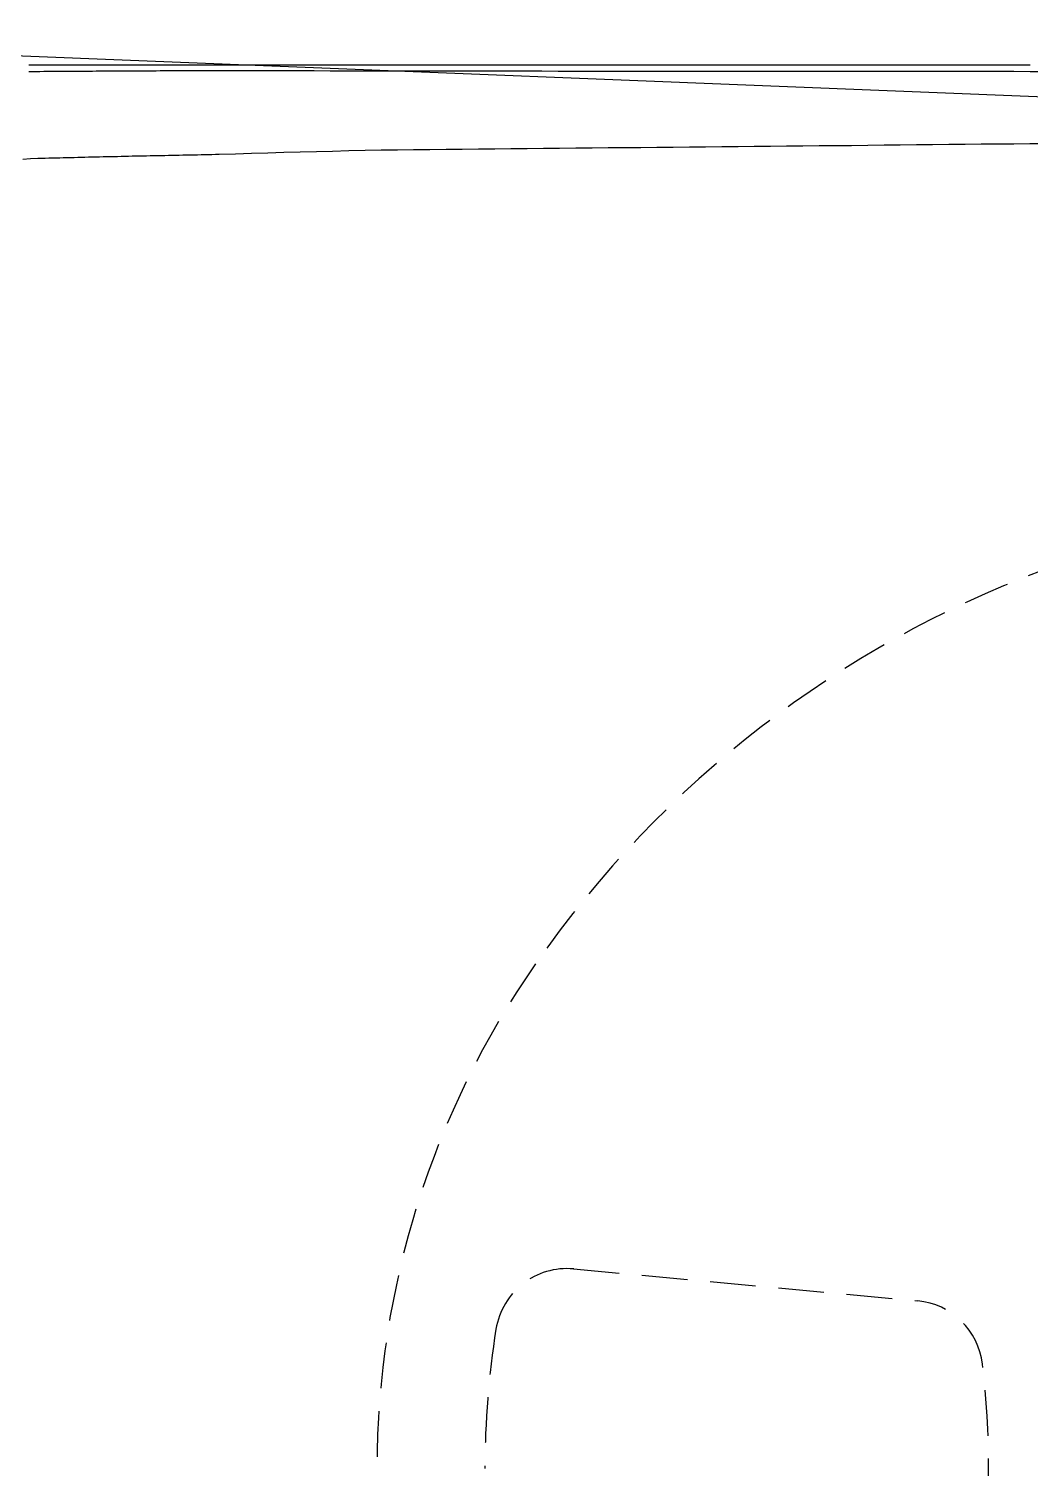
# Model space of a CAD drawing. Header units: millimetres. Extents: x 0 to 1800, y -67 to 2530.
# Drawn here: x 547.8 to 687, y 1624.4 to 1824.4 of the extents above; entities that cross this region are included whole.
import ezdxf

# ---------------------------------------------------------------- set-up
doc = ezdxf.new("R2010")
doc.units = ezdxf.units.MM
doc.linetypes.add('DASHED2', pattern=[9.525, 6.35, -3.175])
for name, color, linetype in [('내부선 및 부속', 4, 'Continuous'), ('외형선', 3, 'Continuous'), ('점선', 6, 'DASHED2')]:
    doc.layers.add(name, color=color, linetype=linetype)

msp = doc.modelspace()

# ---------------------------------------------------------------- linework, layer by layer
at = {"layer": '내부선 및 부속', "linetype": 'Continuous'}
for p, q in [((550.63, 1819.31), (547.84, 1819.31)), ((547.84, 1818.43), (548.36, 1818.44)), ((548.36, 1818.44), (548.88, 1818.44)), ((548.88, 1818.44), (549.4, 1818.44)), ((549.4, 1818.44), (549.92, 1818.45)), ((549.92, 1818.45), (550.44, 1818.45)), ((550.44, 1818.45), (550.96, 1818.46)), ((553.41, 1819.31), (550.63, 1819.31)), ((550.96, 1818.46), (551.49, 1818.46)), ((551.49, 1818.46), (552.01, 1818.46)), ((552.01, 1818.46), (552.53, 1818.47)), ((552.53, 1818.47), (553.05, 1818.47)), ((553.05, 1818.47), (553.57, 1818.47)), ((556.19, 1819.31), (553.41, 1819.31)), ((553.57, 1818.47), (554.09, 1818.48)), ((554.09, 1818.48), (554.61, 1818.48)), ((554.61, 1818.48), (555.13, 1818.48)), ((555.13, 1818.48), (555.65, 1818.49)), ((555.65, 1818.49), (556.17, 1818.49)), ((556.17, 1818.49), (556.7, 1818.49)), ((558.98, 1819.31), (556.19, 1819.31)), ((556.7, 1818.49), (557.22, 1818.5)), ((557.22, 1818.5), (557.74, 1818.5)), ((557.74, 1818.5), (558.26, 1818.5)), ((558.26, 1818.5), (558.78, 1818.5)), ((558.78, 1818.5), (559.3, 1818.51)), ((561.76, 1819.31), (558.98, 1819.31)), ((559.3, 1818.51), (559.82, 1818.51)), ((559.82, 1818.51), (560.35, 1818.51)), ((560.35, 1818.51), (560.87, 1818.51)), ((560.87, 1818.51), (561.39, 1818.52)), ((561.39, 1818.52), (561.91, 1818.52)), ((564.54, 1819.31), (561.76, 1819.31)), ((561.91, 1818.52), (562.43, 1818.52)), ((562.43, 1818.52), (562.95, 1818.52)), ((562.95, 1818.52), (563.48, 1818.53)), ((563.48, 1818.53), (564, 1818.53)), ((564, 1818.53), (564.52, 1818.53)), ((564.52, 1818.53), (565.04, 1818.53)), ((567.33, 1819.31), (564.54, 1819.31)), ((565.04, 1818.53), (565.56, 1818.53)), ((565.56, 1818.53), (566.09, 1818.54)), ((566.09, 1818.54), (566.61, 1818.54)), ((566.61, 1818.54), (567.13, 1818.54)), ((567.13, 1818.54), (567.65, 1818.54)), ((570.11, 1819.31), (567.33, 1819.31)), ((567.65, 1818.54), (568.17, 1818.54)), ((568.17, 1818.54), (568.7, 1818.54)), ((568.7, 1818.54), (569.22, 1818.55)), ((569.22, 1818.55), (569.74, 1818.55)), ((569.74, 1818.55), (570.26, 1818.55)), ((572.89, 1819.31), (570.11, 1819.31)), ((570.26, 1818.55), (570.79, 1818.55)), ((570.79, 1818.55), (571.31, 1818.55)), ((571.31, 1818.55), (571.83, 1818.55)), ((571.83, 1818.55), (572.35, 1818.55)), ((572.35, 1818.55), (572.88, 1818.55)), ((572.88, 1818.55), (573.4, 1818.55)), ((575.68, 1819.31), (572.89, 1819.31)), ((573.4, 1818.55), (573.92, 1818.55)), ((573.92, 1818.55), (576.18, 1818.56)), ((578.46, 1819.31), (575.68, 1819.31)), ((576.18, 1818.56), (578.44, 1818.56)), ((578.44, 1818.56), (580.71, 1818.56)), ((581.25, 1819.31), (578.46, 1819.31)), ((580.71, 1818.56), (582.97, 1818.55)), ((584.03, 1819.31), (581.25, 1819.31)), ((582.97, 1818.55), (585.23, 1818.55)), ((586.81, 1819.31), (584.03, 1819.31)), ((585.23, 1818.55), (587.49, 1818.54)), ((589.6, 1819.31), (586.81, 1819.31)), ((587.49, 1818.54), (589.75, 1818.53)), ((592.38, 1819.31), (589.6, 1819.31)), ((589.75, 1818.53), (592.01, 1818.53)), ((592.01, 1818.53), (594.27, 1818.52)), ((595.16, 1819.31), (592.38, 1819.31)), ((594.27, 1818.52), (596.54, 1818.52)), ((597.95, 1819.31), (595.16, 1819.31)), ((596.54, 1818.52), (598.8, 1818.52)), ((600.73, 1819.31), (597.95, 1819.31)), ((598.8, 1818.52), (601.06, 1818.51)), ((603.51, 1819.31), (600.73, 1819.31)), ((601.06, 1818.51), (603.32, 1818.51)), ((603.32, 1818.51), (605.58, 1818.51)), ((606.3, 1819.31), (603.51, 1819.31)), ((605.58, 1818.51), (607.85, 1818.5)), ((609.08, 1819.31), (606.3, 1819.31)), ((607.85, 1818.5), (610.11, 1818.5)), ((611.86, 1819.31), (609.08, 1819.31)), ((610.11, 1818.5), (612.37, 1818.5)), ((614.65, 1819.31), (611.86, 1819.31)), ((612.37, 1818.5), (614.63, 1818.5)), ((614.63, 1818.5), (616.89, 1818.5)), ((617.43, 1819.31), (614.65, 1819.31)), ((616.89, 1818.5), (619.16, 1818.5)), ((620.22, 1819.31), (617.43, 1819.31)), ((619.16, 1818.5), (621.42, 1818.49)), ((623, 1819.31), (620.22, 1819.31)), ((621.42, 1818.49), (623.68, 1818.49)), ((625.78, 1819.31), (623, 1819.31)), ((623.68, 1818.49), (625.94, 1818.49)), ((628.57, 1819.31), (625.78, 1819.31)), ((625.94, 1818.49), (628.21, 1818.49)), ((628.21, 1818.49), (630.47, 1818.49)), ((631.35, 1819.31), (628.57, 1819.31)), ((630.47, 1818.49), (632.73, 1818.49)), ((634.13, 1819.31), (631.35, 1819.31)), ((632.73, 1818.49), (634.99, 1818.49)), ((636.92, 1819.31), (634.13, 1819.31)), ((634.99, 1818.49), (637.25, 1818.49)), ((639.7, 1819.31), (636.92, 1819.31)), ((637.25, 1818.49), (639.52, 1818.49)), ((639.52, 1818.49), (641.78, 1818.49)), ((642.48, 1819.31), (639.7, 1819.31)), ((641.78, 1818.49), (644.04, 1818.48)), ((645.27, 1819.32), (642.48, 1819.31)), ((644.04, 1818.48), (646.3, 1818.48)), ((648.05, 1819.32), (645.27, 1819.32)), ((646.3, 1818.48), (648.56, 1818.48)), ((650.83, 1819.32), (648.05, 1819.32)), ((648.56, 1818.48), (650.83, 1818.48)), ((653.62, 1819.32), (650.83, 1819.32)), ((650.83, 1818.48), (653.09, 1818.48)), ((653.09, 1818.48), (655.35, 1818.48)), ((656.4, 1819.32), (653.62, 1819.32)), ((655.35, 1818.48), (657.61, 1818.48)), ((659.19, 1819.32), (656.4, 1819.32)), ((657.61, 1818.48), (659.88, 1818.48)), ((661.97, 1819.32), (659.19, 1819.32)), ((659.88, 1818.48), (662.14, 1818.48)), ((664.75, 1819.32), (661.97, 1819.32)), ((662.14, 1818.48), (664.4, 1818.48)), ((664.4, 1818.48), (666.66, 1818.48)), ((667.54, 1819.32), (664.75, 1819.32)), ((666.66, 1818.48), (668.92, 1818.47)), ((670.32, 1819.32), (667.54, 1819.32)), ((668.92, 1818.47), (671.19, 1818.47)), ((673.1, 1819.32), (670.32, 1819.32)), ((671.19, 1818.47), (673.45, 1818.47)), ((675.89, 1819.32), (673.1, 1819.32)), ((673.45, 1818.47), (675.71, 1818.47)), ((675.71, 1818.47), (677.97, 1818.46)), ((678.67, 1819.32), (675.89, 1819.32)), ((677.97, 1818.46), (680.23, 1818.46)), ((681.45, 1819.32), (678.67, 1819.32)), ((680.23, 1818.46), (682.5, 1818.45)), ((684.24, 1819.31), (681.45, 1819.32)), ((682.5, 1818.45), (684.76, 1818.45)), ((687.02, 1819.31), (684.24, 1819.31)), ((684.76, 1818.45), (687.02, 1818.44)), ((687.02, 1818.44), (689.2, 1818.42)), ((628.38, 1807.8), (626.13, 1807.78)), ((630.63, 1807.82), (628.38, 1807.8)), ((632.89, 1807.84), (630.63, 1807.82)), ((635.14, 1807.86), (632.89, 1807.84)), ((637.4, 1807.88), (635.14, 1807.86)), ((639.65, 1807.91), (637.4, 1807.88)), ((641.9, 1807.93), (639.65, 1807.91)), ((644.16, 1807.95), (641.9, 1807.93)), ((646.41, 1807.97), (644.16, 1807.95)), ((648.66, 1807.99), (646.41, 1807.97)), ((650.92, 1808.01), (648.66, 1807.99)), ((653.17, 1808.03), (650.92, 1808.01)), ((655.43, 1808.05), (653.17, 1808.03)), ((657.68, 1808.08), (655.43, 1808.05)), ((659.93, 1808.1), (657.68, 1808.08)), ((662.19, 1808.12), (659.93, 1808.1)), ((664.44, 1808.15), (662.19, 1808.12)), ((666.7, 1808.17), (664.44, 1808.15)), ((668.95, 1808.19), (666.7, 1808.17)), ((671.2, 1808.22), (668.95, 1808.19)), ((673.46, 1808.24), (671.2, 1808.22)), ((675.71, 1808.26), (673.46, 1808.24)), ((677.97, 1808.28), (675.71, 1808.26)), ((680.22, 1808.31), (677.97, 1808.28)), ((682.47, 1808.33), (680.22, 1808.31)), ((684.73, 1808.35), (682.47, 1808.33)), ((686.98, 1808.37), (684.73, 1808.35)), ((689.5, 1808.38), (686.98, 1808.37)), ((548.06, 1806.28), (547, 1806.2)), ((549.12, 1806.33), (548.06, 1806.28)), ((549.62, 1806.34), (549.12, 1806.33)), ((550.13, 1806.35), (549.62, 1806.34)), ((550.63, 1806.37), (550.13, 1806.35)), ((551.13, 1806.38), (550.63, 1806.37)), ((551.63, 1806.39), (551.13, 1806.38)), ((552.14, 1806.4), (551.63, 1806.39)), ((552.64, 1806.42), (552.14, 1806.4)), ((553.14, 1806.43), (552.64, 1806.42)), ((553.64, 1806.44), (553.14, 1806.43)), ((554.15, 1806.45), (553.64, 1806.44)), ((554.65, 1806.47), (554.15, 1806.45)), ((555.15, 1806.48), (554.65, 1806.47)), ((555.65, 1806.49), (555.15, 1806.48)), ((556.16, 1806.5), (555.65, 1806.49)), ((556.66, 1806.51), (556.16, 1806.5)), ((557.16, 1806.52), (556.66, 1806.51)), ((557.67, 1806.54), (557.16, 1806.52)), ((558.17, 1806.55), (557.67, 1806.54)), ((558.67, 1806.56), (558.17, 1806.55)), ((559.18, 1806.57), (558.67, 1806.56)), ((559.68, 1806.58), (559.18, 1806.57)), ((560.18, 1806.59), (559.68, 1806.58)), ((560.69, 1806.6), (560.18, 1806.59)), ((561.19, 1806.62), (560.69, 1806.6)), ((561.69, 1806.63), (561.19, 1806.62)), ((562.2, 1806.64), (561.69, 1806.63)), ((562.7, 1806.65), (562.2, 1806.64)), ((563.2, 1806.66), (562.7, 1806.65)), ((563.71, 1806.67), (563.2, 1806.66)), ((564.21, 1806.68), (563.71, 1806.67)), ((564.72, 1806.69), (564.21, 1806.68)), ((565.22, 1806.7), (564.72, 1806.69)), ((565.72, 1806.71), (565.22, 1806.7)), ((566.23, 1806.72), (565.72, 1806.71)), ((566.73, 1806.73), (566.23, 1806.72)), ((567.24, 1806.74), (566.73, 1806.73)), ((567.74, 1806.75), (567.24, 1806.74)), ((568.25, 1806.76), (567.74, 1806.75)), ((568.75, 1806.77), (568.25, 1806.76)), ((569.25, 1806.78), (568.75, 1806.77)), ((569.76, 1806.79), (569.25, 1806.78)), ((570.26, 1806.8), (569.76, 1806.79)), ((570.77, 1806.81), (570.26, 1806.8)), ((571.27, 1806.82), (570.77, 1806.81)), ((571.78, 1806.83), (571.27, 1806.82)), ((572.28, 1806.84), (571.78, 1806.83)), ((572.79, 1806.85), (572.28, 1806.84)), ((573.29, 1806.86), (572.79, 1806.85)), ((573.79, 1806.87), (573.29, 1806.86)), ((574.3, 1806.88), (573.79, 1806.87)), ((576.55, 1806.93), (574.3, 1806.87)), ((578.8, 1807.01), (576.55, 1806.93)), ((581.05, 1807.09), (578.8, 1807.01)), ((583.31, 1807.16), (581.05, 1807.09)), ((585.56, 1807.22), (583.31, 1807.16)), ((587.81, 1807.27), (585.56, 1807.22)), ((590.06, 1807.33), (587.81, 1807.27)), ((592.32, 1807.39), (590.06, 1807.33)), ((594.57, 1807.44), (592.32, 1807.39)), ((596.82, 1807.48), (594.57, 1807.44)), ((599.08, 1807.51), (596.82, 1807.48)), ((601.33, 1807.54), (599.08, 1807.51)), ((603.59, 1807.56), (601.33, 1807.54)), ((605.84, 1807.58), (603.59, 1807.56)), ((608.09, 1807.61), (605.84, 1807.58)), ((610.35, 1807.63), (608.09, 1807.61)), ((612.6, 1807.65), (610.35, 1807.63)), ((614.86, 1807.67), (612.6, 1807.65)), ((617.11, 1807.69), (614.86, 1807.67)), ((619.36, 1807.72), (617.11, 1807.69)), ((621.62, 1807.74), (619.36, 1807.72)), ((623.87, 1807.76), (621.62, 1807.74)), ((626.13, 1807.78), (623.87, 1807.76))]:
    msp.add_line(p, q, dxfattribs=at)
at = {"layer": '외형선'}
msp.add_line((453.69, 1824.36), (709.44, 1814.11), dxfattribs=at)
at = {"layer": '점선'}
msp.add_line((623.57, 1652.07), (671.39, 1647.64), dxfattribs=at)
for centre, radius, start, end in [((741.29, 1608.62), 150, 76.1542, 145.0898), ((718.74, 1624.36), 122.5, 145.0898, 180), ((622.65, 1642.11), 10, 84.7011, 170.9185), ((670.46, 1637.68), 10, 6.6524, 84.7011), ((733.74, 1624.36), 122.5, 170.9185, 180), ((556.24, 1624.36), 125, 353.3476, 6.6524)]:
    msp.add_arc(centre, radius, start, end, dxfattribs=at)

doc.saveas('drawing.dxf')
